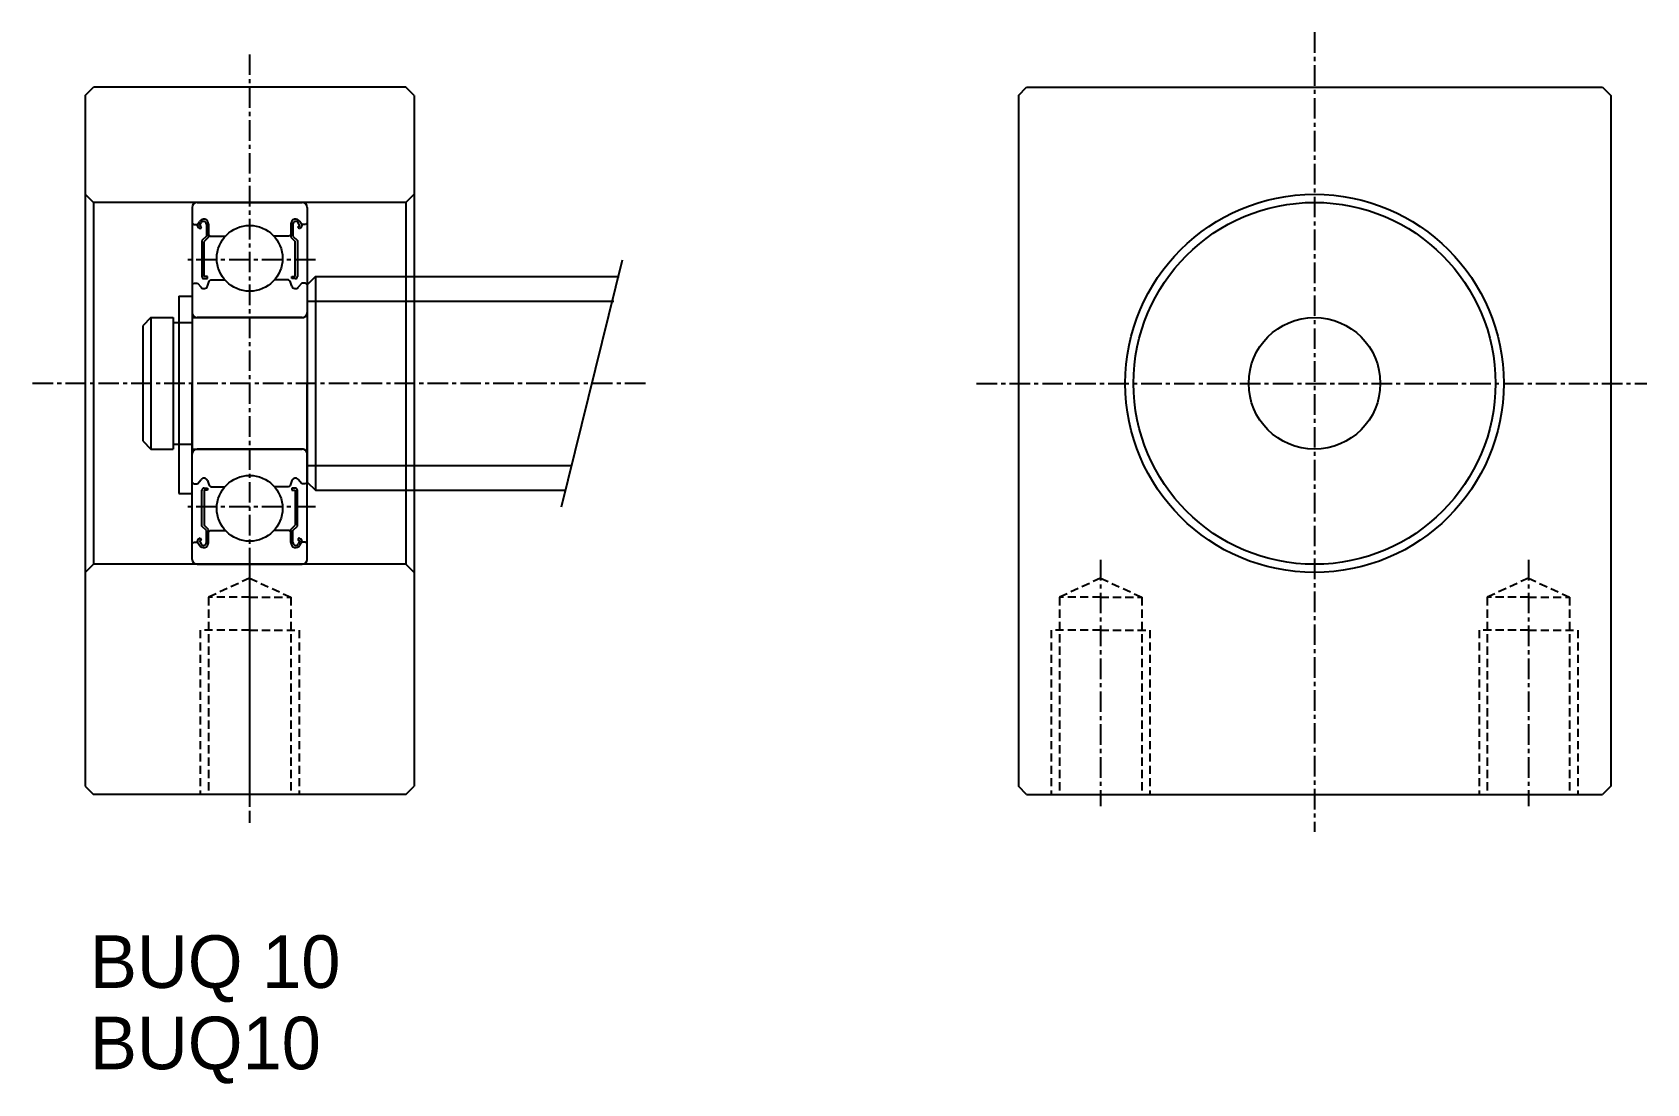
# Model space of a CAD drawing. Extents: x -315.9 to -217.8, y 213.4 to 277.4.
import ezdxf

# ---------------------------------------------------------------- set-up
doc = ezdxf.new("R2010")
doc.units = 0
for name, pattern in [('CENTER', [2, 1.25, -0.25, 0.25, -0.25]), ('DASHED', [0.75, 0.5, -0.25]), ('PHANTOM', [63.5, 31.75, -6.35, 6.35, -6.35, 6.35, -6.35])]:
    doc.linetypes.add(name, pattern=pattern)
doc.layers.get('0').update_dxf_attribs({"linetype": 'CONTINUOUS'})
doc.layers.add('CENTER', color=1, linetype='CENTER')
doc.styles.add('MSゴシック', font='txt')

# ---------------------------------------------------------------- blocks, each defined once
blk = doc.blocks.new('*U2')
at = {"color": 7, "linetype": 'CONTINUOUS', "style": 'MSゴシック'}
blk.add_text('BUQ 10', height=3.2, dxfattribs=at).set_placement((-312.409, 219.264))
blk = doc.blocks.new('*U3')
at = {"color": 7, "linetype": 'CONTINUOUS', "style": 'MSゴシック'}
blk.add_text('BUQ10', height=3.2, dxfattribs=at).set_placement((-312.409, 214.318))

msp = doc.modelspace()

# ---------------------------------------------------------------- linework, layer by layer
at = {"color": 7, "linetype": 'CONTINUOUS'}
for p, q in [((-312.705, 273.522), (-312.205, 274.022)), ((-293.205, 274.022), (-312.205, 274.022)), ((-292.705, 273.522), (-293.205, 274.022)), ((-255.983, 273.522), (-255.483, 274.022)), ((-255.483, 274.022), (-220.483, 274.022)), ((-220.483, 274.022), (-219.983, 273.522)), ((-312.705, 273.522), (-312.705, 231.522)), ((-292.705, 273.522), (-292.705, 231.522)), ((-255.983, 273.522), (-255.983, 231.522)), ((-219.983, 273.522), (-219.983, 231.522)), ((-312.205, 267.022), (-312.705, 267.522)), ((-293.205, 267.022), (-312.205, 267.022)), ((-312.205, 267.022), (-312.205, 245.022)), ((-293.205, 267.022), (-292.705, 267.522)), ((-293.205, 267.022), (-293.205, 245.022)), ((-307.005, 261.322), (-306.205, 261.322)), ((-307.005, 261.322), (-307.005, 249.322)), ((-307.005, 259.722), (-306.205, 259.722)), ((-307.005, 252.322), (-306.205, 252.322)), ((-307.005, 249.322), (-306.205, 249.322)), ((-312.205, 245.022), (-312.705, 244.522)), ((-293.205, 245.022), (-312.205, 245.022)), ((-293.205, 245.022), (-292.705, 244.522)), ((-312.705, 231.522), (-312.205, 231.022)), ((-293.205, 231.022), (-312.205, 231.022)), ((-293.205, 231.022), (-292.705, 231.522)), ((-255.483, 231.022), (-255.983, 231.522)), ((-255.483, 231.022), (-220.483, 231.022)), ((-219.983, 231.522), (-220.483, 231.022))]:
    msp.add_line(p, q, dxfattribs=at)
for p, q in [((-305.905, 267.022), (-299.505, 267.022)), ((-306.205, 266.722), (-306.205, 256.022)), ((-299.205, 266.722), (-299.205, 256.022)), ((-306.205, 265.772), (-306.105, 265.672)), ((-306.105, 265.672), (-305.872, 265.672)), ((-305.872, 265.672), (-305.763, 265.856)), ((-305.823, 265.49), (-305.707, 265.423)), ((-305.756, 265.606), (-305.647, 265.789)), ((-305.641, 265.539), (-305.756, 265.606)), ((-305.707, 265.423), (-305.641, 265.539)), ((-305.338, 264.972), (-305.605, 264.706)), ((-305.338, 265.707), (-305.338, 264.972)), ((-305.205, 265.707), (-305.205, 264.917)), ((-305.205, 265.072), (-305.105, 264.972)), ((-305.105, 264.972), (-304.181, 264.972)), ((-300.305, 264.972), (-301.229, 264.972)), ((-300.205, 265.072), (-300.305, 264.972)), ((-300.205, 265.707), (-300.205, 264.917)), ((-300.072, 265.707), (-300.072, 264.972)), ((-300.072, 264.972), (-299.805, 264.706)), ((-299.769, 265.539), (-299.654, 265.606)), ((-299.703, 265.423), (-299.769, 265.539)), ((-299.654, 265.606), (-299.763, 265.789)), ((-299.587, 265.49), (-299.703, 265.423)), ((-299.538, 265.672), (-299.647, 265.856)), ((-299.305, 265.672), (-299.538, 265.672)), ((-299.205, 265.772), (-299.305, 265.672)), ((-305.605, 264.706), (-305.605, 262.521)), ((-305.205, 264.917), (-305.472, 264.65)), ((-305.472, 262.521), (-305.472, 264.65)), ((-300.205, 264.917), (-299.938, 264.65)), ((-299.938, 262.521), (-299.938, 264.65)), ((-299.805, 264.706), (-299.805, 262.521)), ((-306.205, 262.022), (-306.105, 262.122)), ((-306.105, 262.122), (-305.872, 262.122)), ((-305.872, 262.122), (-305.657, 261.86)), ((-305.272, 262.521), (-305.472, 262.521)), ((-305.472, 262.387), (-305.272, 262.387)), ((-305.272, 262.387), (-305.272, 262.521)), ((-305.272, 261.939), (-305.167, 262.228)), ((-305.167, 262.228), (-305.067, 262.322)), ((-305.066, 262.322), (-304.225, 262.322)), ((-300.344, 262.322), (-301.185, 262.322)), ((-300.244, 262.228), (-300.344, 262.322)), ((-300.138, 261.939), (-300.244, 262.228)), ((-300.138, 262.521), (-299.938, 262.521)), ((-300.138, 262.387), (-300.138, 262.521)), ((-299.938, 262.387), (-300.138, 262.387)), ((-299.538, 262.122), (-299.753, 261.86)), ((-299.305, 262.122), (-299.538, 262.122)), ((-299.205, 262.022), (-299.305, 262.122)), ((-299.505, 260.022), (-305.905, 260.022)), ((-306.205, 245.322), (-306.205, 256.022)), ((-299.205, 245.322), (-299.205, 256.022)), ((-299.505, 252.022), (-305.905, 252.022)), ((-299.205, 250.672), (-299.205, 250.672)), ((-306.205, 250.022), (-306.105, 249.922)), ((-306.105, 249.922), (-305.872, 249.922)), ((-305.872, 249.922), (-305.657, 250.185)), ((-305.605, 247.339), (-305.605, 249.524)), ((-305.472, 249.657), (-305.272, 249.657)), ((-305.472, 249.524), (-305.472, 247.394)), ((-305.272, 249.524), (-305.472, 249.524)), ((-305.272, 250.106), (-305.167, 249.816)), ((-305.272, 249.657), (-305.272, 249.524)), ((-305.167, 249.816), (-305.067, 249.722)), ((-305.066, 249.722), (-304.225, 249.722)), ((-300.344, 249.722), (-301.185, 249.722)), ((-300.244, 249.816), (-300.344, 249.722)), ((-300.138, 250.106), (-300.244, 249.816)), ((-299.938, 249.657), (-300.138, 249.657)), ((-300.138, 249.657), (-300.138, 249.524)), ((-300.138, 249.524), (-299.938, 249.524)), ((-299.938, 249.524), (-299.938, 247.394)), ((-299.805, 247.339), (-299.805, 249.524)), ((-299.538, 249.922), (-299.753, 250.185)), ((-299.305, 249.922), (-299.538, 249.922)), ((-299.205, 250.022), (-299.305, 249.922)), ((-305.338, 247.072), (-305.605, 247.339)), ((-305.205, 247.127), (-305.472, 247.394)), ((-300.205, 247.127), (-299.938, 247.394)), ((-300.072, 247.072), (-299.805, 247.339)), ((-299.205, 247.997), (-299.205, 247.997)), ((-306.205, 246.272), (-306.105, 246.372)), ((-306.105, 246.372), (-305.872, 246.372)), ((-305.872, 246.372), (-305.763, 246.188)), ((-305.823, 246.554), (-305.707, 246.621)), ((-305.641, 246.506), (-305.756, 246.439)), ((-305.756, 246.439), (-305.647, 246.255)), ((-305.707, 246.621), (-305.641, 246.506)), ((-305.338, 246.338), (-305.338, 247.072)), ((-305.205, 246.338), (-305.205, 247.127)), ((-305.205, 246.972), (-305.105, 247.072)), ((-305.105, 247.072), (-304.181, 247.072)), ((-300.305, 247.072), (-301.229, 247.072)), ((-300.205, 246.972), (-300.305, 247.072)), ((-300.205, 246.338), (-300.205, 247.127)), ((-300.072, 246.338), (-300.072, 247.072)), ((-299.703, 246.621), (-299.769, 246.506)), ((-299.769, 246.506), (-299.654, 246.439)), ((-299.654, 246.439), (-299.763, 246.255)), ((-299.587, 246.554), (-299.703, 246.621)), ((-299.538, 246.372), (-299.647, 246.188)), ((-299.305, 246.372), (-299.538, 246.372)), ((-299.205, 246.272), (-299.305, 246.372)), ((-305.905, 245.022), (-299.505, 245.022))]:
    msp.add_line(p, q)
at = {"color": 3, "linetype": 'CONTINUOUS'}
msp.add_line((-283.75, 248.522), (-280.034, 263.522), dxfattribs=at)
msp.add_line((-283.75, 248.522), (-280.034, 263.522), dxfattribs=at)
at = {"color": 3, "linetype": 'PHANTOM'}
for p, q in [((-298.705, 262.522), (-299.205, 262.022)), ((-298.705, 262.522), (-299.205, 262.022)), ((-299.205, 262.022), (-299.205, 250.022)), ((-299.205, 262.022), (-299.205, 250.022)), ((-298.705, 262.522), (-280.252, 262.522)), ((-298.705, 262.522), (-298.705, 249.522)), ((-298.705, 262.522), (-280.252, 262.522)), ((-298.705, 262.522), (-298.705, 249.522)), ((-299.205, 261.022), (-280.58, 261.022)), ((-299.205, 261.022), (-280.58, 261.022)), ((-285.906, 261.022), (-285.906, 261.022)), ((-285.906, 261.022), (-285.906, 261.022)), ((-308.705, 260.022), (-309.205, 259.522)), ((-308.705, 260.022), (-309.205, 259.522)), ((-309.205, 259.522), (-309.205, 252.522)), ((-309.205, 259.522), (-309.205, 252.522)), ((-308.705, 260.022), (-308.705, 252.022)), ((-308.705, 260.022), (-307.355, 260.022)), ((-308.705, 260.022), (-308.705, 252.022)), ((-308.705, 260.022), (-307.355, 260.022)), ((-307.355, 260.022), (-307.355, 252.022)), ((-307.355, 260.022), (-307.355, 252.022)), ((-307.355, 259.722), (-306.205, 259.722)), ((-306.205, 260.022), (-306.205, 252.022)), ((-306.205, 260.022), (-299.505, 260.022)), ((-306.205, 260.022), (-306.205, 252.022)), ((-306.205, 260.022), (-299.505, 260.022)), ((-309.205, 252.522), (-308.705, 252.022)), ((-309.205, 252.522), (-308.705, 252.022)), ((-307.355, 252.322), (-306.205, 252.322)), ((-308.705, 252.022), (-307.355, 252.022)), ((-308.705, 252.022), (-307.355, 252.022)), ((-306.205, 252.022), (-299.505, 252.022)), ((-306.205, 252.022), (-299.505, 252.022)), ((-299.205, 251.022), (-283.203, 251.022)), ((-299.205, 251.022), (-283.203, 251.022)), ((-299.205, 250.022), (-298.705, 249.522)), ((-299.205, 250.022), (-298.705, 249.522)), ((-298.705, 249.522), (-283.531, 249.522)), ((-298.705, 249.522), (-283.531, 249.522))]:
    msp.add_line(p, q, dxfattribs=at)
at = {"color": 3, "linetype": 'DASHED'}
for p, q in [((-302.705, 244.177), (-305.205, 243.022)), ((-302.705, 244.177), (-300.205, 243.022)), ((-250.983, 244.177), (-253.483, 243.022)), ((-250.983, 244.177), (-248.483, 243.022)), ((-224.983, 244.177), (-227.483, 243.022)), ((-224.983, 244.177), (-222.483, 243.022)), ((-305.205, 243.022), (-305.205, 231.022)), ((-302.705, 243.022), (-305.205, 243.022)), ((-302.705, 243.022), (-300.205, 243.022)), ((-300.205, 243.022), (-300.205, 231.022)), ((-253.483, 243.022), (-253.483, 231.022)), ((-250.983, 243.022), (-253.483, 243.022)), ((-250.983, 243.022), (-248.483, 243.022)), ((-248.483, 243.022), (-248.483, 231.022)), ((-227.483, 243.022), (-227.483, 231.022)), ((-224.983, 243.022), (-227.483, 243.022)), ((-224.983, 243.022), (-222.483, 243.022)), ((-222.483, 243.022), (-222.483, 231.022)), ((-302.705, 241.022), (-305.705, 241.022)), ((-305.705, 241.022), (-305.705, 231.022)), ((-302.705, 241.022), (-299.705, 241.022)), ((-299.705, 241.022), (-299.705, 231.022)), ((-250.983, 241.022), (-253.983, 241.022)), ((-253.983, 241.022), (-253.983, 231.022)), ((-250.983, 241.022), (-247.983, 241.022)), ((-247.983, 241.022), (-247.983, 231.022)), ((-224.983, 241.022), (-227.983, 241.022)), ((-227.983, 241.022), (-227.983, 231.022)), ((-224.983, 241.022), (-221.983, 241.022)), ((-221.983, 241.022), (-221.983, 231.022))]:
    msp.add_line(p, q, dxfattribs=at)
at = {"color": 7, "linetype": 'CONTINUOUS'}
for radius in [11.5, 11, 4]:
    msp.add_circle((-237.983, 256.022), radius, dxfattribs=at)
for centre in [(-302.705, 263.622), (-302.705, 248.422)]:
    msp.add_circle(centre, 2)
for centre, radius, start, end in [((-305.905, 266.722), 0.3, 90, 180), ((-299.505, 266.722), 0.3, 0, 90), ((-305.504, 265.707), 0.299, 0, 150.00017), ((-299.906, 265.707), 0.299, 29.99983, 180), ((-305.756, 265.606), 0.133, 149.9969, 240.00125), ((-305.504, 265.707), 0.166, 0, 150.00436), ((-299.906, 265.707), 0.166, 29.99564, 180), ((-299.654, 265.606), 0.133, 299.99875, 30.0031), ((-305.472, 262.521), 0.133, 180.00005, 270.00003), ((-299.938, 262.521), 0.133, 269.99997, 359.99995), ((-305.486, 262.004), 0.224, 220.00096, 343.1517), ((-299.924, 262.004), 0.224, 196.8483, 319.99904), ((-305.905, 260.322), 0.3, 180, 270), ((-299.505, 260.322), 0.3, 270, 0), ((-305.905, 251.722), 0.3, 90, 180), ((-299.505, 251.722), 0.3, 0, 90), ((-305.486, 250.041), 0.224, 16.8483, 139.99904), ((-299.924, 250.041), 0.224, 40.00096, 163.1517), ((-305.472, 249.524), 0.133, 89.99997, 179.99995), ((-299.938, 249.524), 0.133, 0.00005, 90.00003), ((-305.756, 246.439), 0.133, 119.99875, 210.0031), ((-305.504, 246.338), 0.299, 209.99983, 0), ((-305.504, 246.338), 0.166, 209.99564, 0), ((-299.906, 246.338), 0.299, 180, 330.00017), ((-299.906, 246.338), 0.166, 180, 330.00436), ((-299.654, 246.439), 0.133, 329.9969, 60.00125), ((-305.905, 245.322), 0.3, 180, 270), ((-299.505, 245.322), 0.3, 270, 0)]:
    msp.add_arc(centre, radius, start, end)
at = {"color": 3, "linetype": 'PHANTOM'}
for centre, start, end in [((-299.505, 260.322), 270, 0), ((-299.505, 260.322), 270, 0), ((-299.505, 251.722), 0, 90), ((-299.505, 251.722), 0, 90)]:
    msp.add_arc(centre, 0.3, start, end, dxfattribs=at)
at = {"layer": 'CENTER', "color": 1, "linetype": 'CENTER'}
for p, q in [((-237.983, 277.367), (-237.983, 228.76)), ((-302.705, 276.023), (-302.705, 229.292)), ((-298.705, 263.522), (-306.705, 263.522)), ((-278.647, 256.022), (-315.916, 256.022)), ((-258.522, 256.022), (-217.792, 256.022)), ((-298.705, 248.522), (-306.705, 248.522)), ((-302.705, 245.293), (-302.705, 230.307)), ((-250.983, 245.293), (-250.983, 230.307)), ((-224.983, 245.293), (-224.983, 230.307))]:
    msp.add_line(p, q, dxfattribs=at)

# ---------------------------------------------------------------- block references
at = {"color": 7, "linetype": 'CONTINUOUS'}
for name in ['*U2', '*U3']:
    msp.add_blockref(name, (0, 0), dxfattribs=at)

doc.saveas('drawing.dxf')
